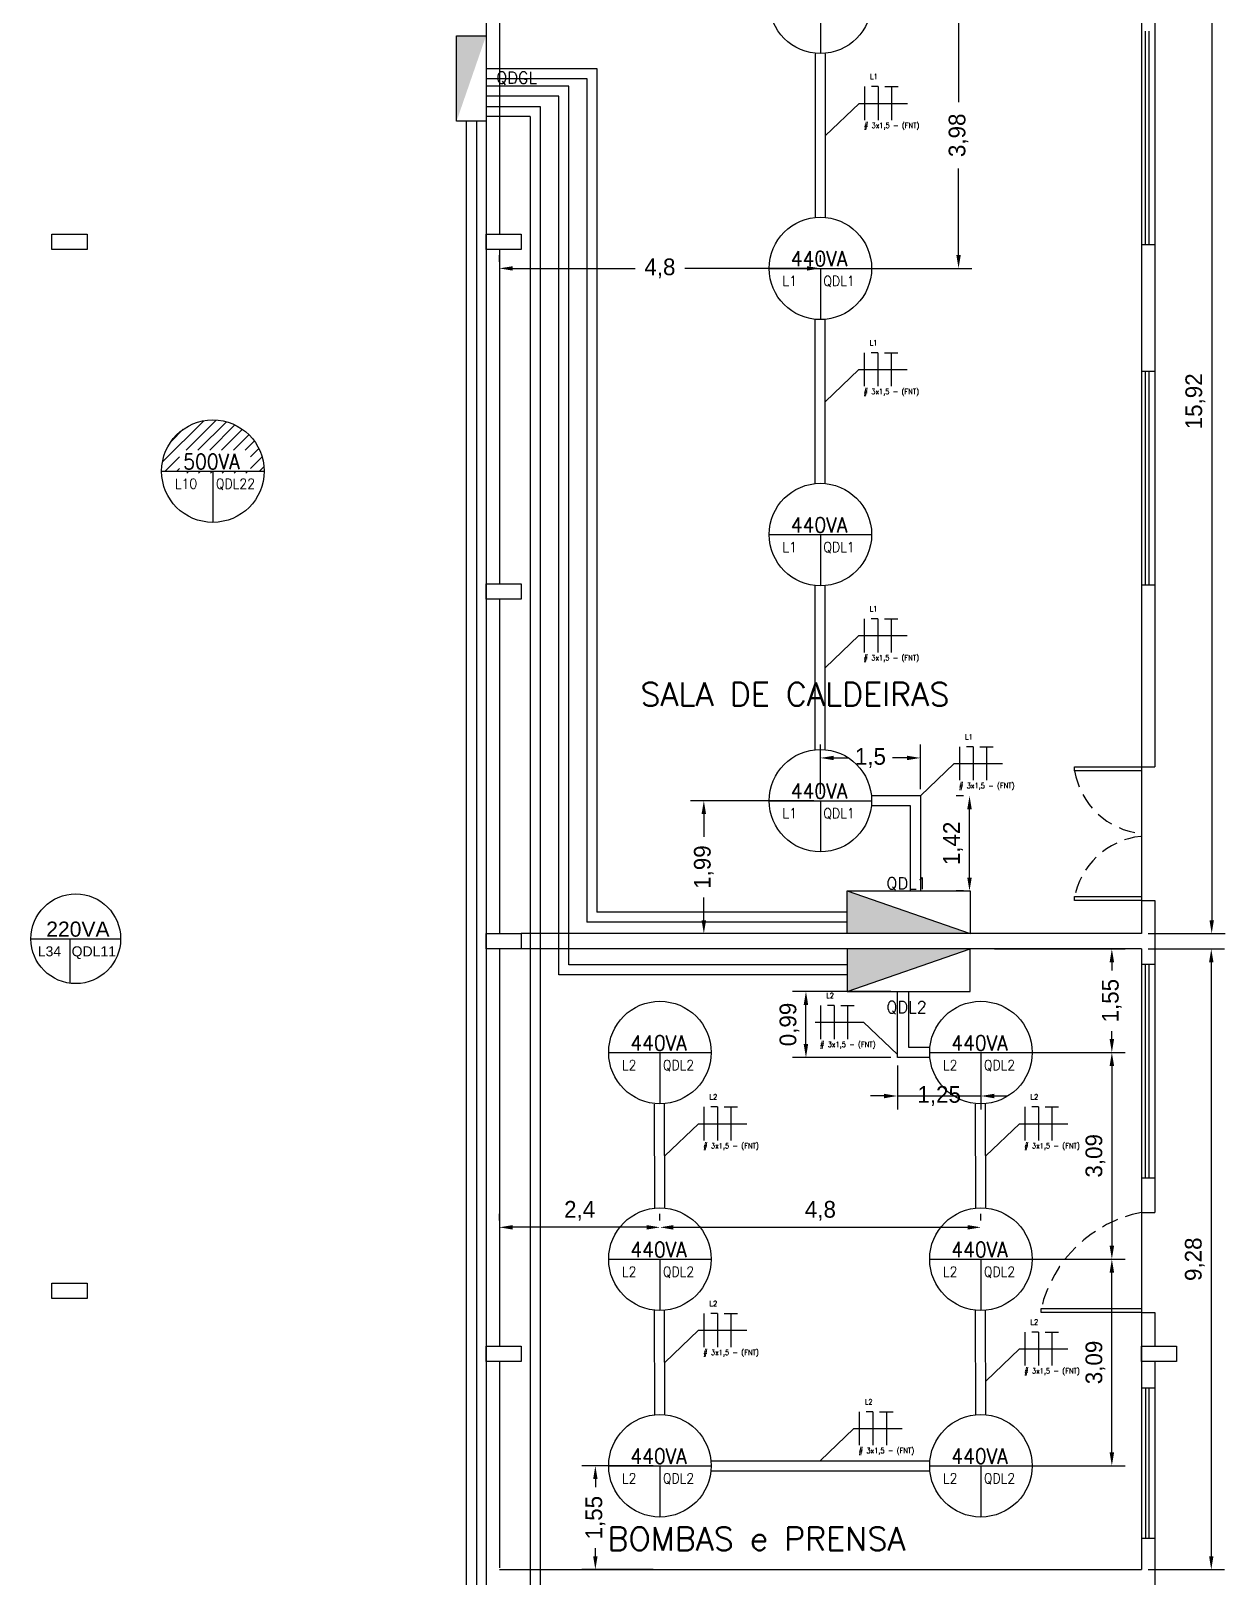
# Model space of a CAD drawing. Extents: x 196 to 641, y -49 to 322.
# Drawn here: x 393.34 to 411.19, y 25.29 to 48.41 of the extents above; entities that cross this region are included whole.
import ezdxf

# ---------------------------------------------------------------- set-up
doc = ezdxf.new("R2010")
doc.units = 0
doc.header["$MEASUREMENT"] = 0
doc.linetypes.add('DASHED2', pattern=[0.375, 0.25, -0.125])
for name, color, linetype in [('_ARQ', 5, 'Continuous'), ('_ARQ-TEXTO', 4, 'Continuous'), ('_COTAS', 4, 'Continuous'), ('_ELT-ELETROCALHAS', 1, 'Continuous'), ('_ELT-LUMINARIAS', 3, 'Continuous'), ('_ELT-MÁQUINAS', 3, 'Continuous'), ('_ELT-PONTO', 2, 'Continuous'), ('_ELT-PONTO-TEXTO', 4, 'Continuous'), ('_ELT_ELETRODUTO_COT', 1, 'Continuous'), ('ELET_FIAÇÃO', 1, 'Continuous')]:
    doc.layers.add(name, color=color, linetype=linetype)
doc.styles.add('textstyle3', font='romans')
doc.styles.add('textstyle4', font='arial.ttf')
doc.styles.add('textstyle6', font='Standard')
doc.dimstyles.new('QCADDimStyle', dxfattribs={"dimscale": 0, "dimtxt": 0.25, "dimasz": 0.2, "dimexe": 0.2, "dimexo": 0.1, "dimgap": 0.1, "dimtad": 1, "dimtxsty": 'Standard', "dimcen": 2.5, "dimadec": 1, "dimazin": 3, "dimtfac": 1, "dimtmove": 2, "dimatfit": 3, "dimarcsym": 0})

# ---------------------------------------------------------------- blocks, each defined once
blk = doc.blocks.new('*D37')
at = {"layer": '_COTAS', "color": 0, "linetype": 'Continuous', "lineweight": -2, "transparency": 16777216}
for p, q in [((410.043, 50.828), (411.194, 50.828)), ((410.994, 50.628), (410.994, 35.111)), ((410.043, 34.911), (411.194, 34.911))]:
    blk.add_line(p, q, dxfattribs=at)
at = {"layer": '_COTAS', "color": 0, "linetype": 'Continuous', "transparency": 16777216}
for points in [[(410.961, 50.628), (411.028, 50.628), (410.994, 50.828)], [(410.961, 35.111), (411.028, 35.111), (410.994, 34.911)]]:
    blk.add_solid(points, dxfattribs=at)
at = {"layer": 'DEFPOINTS', "color": 0, "linetype": 'Continuous', "transparency": 16777216}
for p in [(409.943, 50.828), (409.943, 34.911), (410.994, 34.911)]:
    blk.add_point(p, dxfattribs=at)
at = {"layer": '_COTAS', "color": 0, "linetype": 'Continuous', "transparency": 16777216, "insert": (410.749, 42.87), "char_height": 0.25, "attachment_point": 5, "rotation": 90}
blk.add_mtext('15,92', dxfattribs=at)
blk = doc.blocks.new('*D38')
at = {"layer": '_COTAS', "color": 0, "linetype": 'Continuous', "lineweight": -2, "transparency": 16777216}
for p, q in [((410.043, 34.682), (411.188, 34.682)), ((410.988, 34.482), (410.988, 25.6)), ((410.043, 25.4), (411.188, 25.4))]:
    blk.add_line(p, q, dxfattribs=at)
at = {"layer": '_COTAS', "color": 0, "linetype": 'Continuous', "transparency": 16777216}
for points in [[(410.955, 34.482), (411.021, 34.482), (410.988, 34.682)], [(410.955, 25.6), (411.021, 25.6), (410.988, 25.4)]]:
    blk.add_solid(points, dxfattribs=at)
at = {"layer": 'DEFPOINTS', "color": 0, "linetype": 'Continuous', "transparency": 16777216}
for p in [(409.943, 34.682), (409.943, 25.4), (410.988, 25.4)]:
    blk.add_point(p, dxfattribs=at)
at = {"layer": '_COTAS', "color": 0, "linetype": 'Continuous', "transparency": 16777216, "insert": (410.742, 30.041), "char_height": 0.25, "attachment_point": 5, "rotation": 90}
blk.add_mtext('9,28', dxfattribs=at)
blk = doc.blocks.new('LAMP_VaporMetal')
at = {"layer": '_ELT-LUMINARIAS', "linetype": 'Continuous'}
blk.add_circle((0, 0), 0.766, dxfattribs=at)
at = {"layer": '_ELT-MÁQUINAS', "linetype": 'Continuous'}
for p, q in [((-0.766, 0), (0.766, 0)), ((0, 0), (0, -0.766))]:
    blk.add_line(p, q, dxfattribs=at)
at = {"layer": '_ELT-LUMINARIAS', "linetype": 'Continuous', "style": 'textstyle4'}
for tag, p, height in [('220VA', (-0.442, 0.031), 0.226), ('L34', (-0.568, -0.263), 0.15), ('QDL5', (0.044, -0.263), 0.15)]:
    blk.add_attdef(tag, p, '', height=height, dxfattribs=at)
blk = doc.blocks.new('LAMP_Recapagem')
at = {"layer": '_ELT-LUMINARIAS', "linetype": 'Continuous', "transparency": 33554687}
h = blk.add_hatch(dxfattribs=at)
h.set_pattern_fill('ANSI31', color=256, style=0, pattern_type=0)
h.set_pattern_definition([(45, (-325.58795, -41.82564), (-0.08838835, 0.08838835), [])])
edge = h.paths.add_edge_path(flags=0)
edge.add_line((-0.766, 0), (0.766, 0))
edge.add_arc((0, 0), 0.766, 0, 180)
h.paths.add_polyline_path([(-0.5, -0.03), (0.562, -0.03), (0.562, 0.315), (-0.5, 0.315)], flags=0)
at = {"layer": '_ELT-LUMINARIAS', "linetype": 'Continuous'}
blk.add_circle((0, 0), 0.766, dxfattribs=at)
at = {"layer": '_ELT-MÁQUINAS', "linetype": 'Continuous'}
for p, q in [((-0.766, 0), (0.766, 0)), ((0, 0), (0, -0.766))]:
    blk.add_line(p, q, dxfattribs=at)
at = {"layer": '_ELT-LUMINARIAS', "linetype": 'Continuous', "style": 'textstyle4'}
for tag, p, height in [('990VA', (-0.442, 0.031), 0.226), ('L34', (-0.568, -0.263), 0.15), ('QDL5', (0.044, -0.263), 0.15)]:
    blk.add_attdef(tag, p, '', height=height, dxfattribs=at)
blk = doc.blocks.new('*D51')
at = {"layer": '_COTAS', "color": 0, "linetype": 'Continuous', "lineweight": -2, "transparency": 16777216}
for p, q in [((405.243, 48.838), (407.409, 48.838)), ((407.209, 48.638), (407.209, 47.344)), ((407.209, 45.058), (407.209, 46.352)), ((405.243, 44.858), (407.409, 44.858))]:
    blk.add_line(p, q, dxfattribs=at)
at = {"layer": '_COTAS', "color": 0, "linetype": 'Continuous', "transparency": 16777216}
for points in [[(407.176, 48.638), (407.242, 48.638), (407.209, 48.838)], [(407.176, 45.058), (407.242, 45.058), (407.209, 44.858)]]:
    blk.add_solid(points, dxfattribs=at)
at = {"layer": 'DEFPOINTS', "color": 0, "linetype": 'Continuous', "transparency": 16777216}
for p in [(405.143, 48.838), (405.143, 44.858), (407.209, 44.858)]:
    blk.add_point(p, dxfattribs=at)
at = {"layer": '_COTAS', "color": 0, "linetype": 'Continuous', "transparency": 16777216, "insert": (407.209, 46.848), "char_height": 0.25, "attachment_point": 5, "rotation": 90}
blk.add_mtext('3,98', dxfattribs=at)
blk = doc.blocks.new('*D52')
at = {"layer": '_COTAS', "color": 0, "linetype": 'Continuous', "lineweight": -2, "transparency": 16777216}
for p, q in [((400.343, 44.958), (400.343, 45.058)), ((400.543, 44.858), (402.372, 44.858)), ((404.943, 44.858), (403.114, 44.858)), ((405.143, 44.958), (405.143, 45.058))]:
    blk.add_line(p, q, dxfattribs=at)
at = {"layer": '_COTAS', "color": 0, "linetype": 'Continuous', "transparency": 16777216}
for points in [[(400.543, 44.891), (400.543, 44.825), (400.343, 44.858)], [(404.943, 44.891), (404.943, 44.825), (405.143, 44.858)]]:
    blk.add_solid(points, dxfattribs=at)
at = {"layer": 'DEFPOINTS', "color": 0, "linetype": 'Continuous', "transparency": 16777216}
for p in [(400.343, 44.858), (400.343, 44.858), (405.143, 44.858)]:
    blk.add_point(p, dxfattribs=at)
at = {"layer": '_COTAS', "color": 0, "linetype": 'Continuous', "transparency": 16777216, "insert": (402.743, 44.858), "char_height": 0.25, "attachment_point": 5}
blk.add_mtext('4,8', dxfattribs=at)
blk = doc.blocks.new('*D53')
at = {"layer": '_COTAS', "color": 0, "linetype": 'Continuous', "lineweight": -2, "transparency": 16777216}
for p, q in [((405.043, 36.898), (403.2, 36.898)), ((403.4, 36.698), (403.4, 36.359)), ((403.4, 35.111), (403.4, 35.45)), ((405.043, 34.911), (403.2, 34.911))]:
    blk.add_line(p, q, dxfattribs=at)
at = {"layer": '_COTAS', "color": 0, "linetype": 'Continuous', "transparency": 16777216}
for points in [[(403.366, 36.698), (403.433, 36.698), (403.4, 36.898)], [(403.366, 35.111), (403.433, 35.111), (403.4, 34.911)]]:
    blk.add_solid(points, dxfattribs=at)
at = {"layer": 'DEFPOINTS', "color": 0, "linetype": 'Continuous', "transparency": 16777216}
for p in [(405.143, 36.898), (403.4, 34.911), (405.143, 34.911)]:
    blk.add_point(p, dxfattribs=at)
at = {"layer": '_COTAS', "color": 0, "linetype": 'Continuous', "transparency": 16777216, "insert": (403.4, 35.905), "char_height": 0.25, "attachment_point": 5, "rotation": 90}
blk.add_mtext('1,99', dxfattribs=at)
blk = doc.blocks.new('*D54')
at = {"layer": '_COTAS', "color": 0, "linetype": 'Continuous', "lineweight": -2, "transparency": 16777216}
for p, q in [((402.643, 26.952), (401.578, 26.952)), ((401.778, 26.752), (401.778, 26.63)), ((401.778, 25.6), (401.778, 25.722)), ((402.643, 25.4), (401.578, 25.4))]:
    blk.add_line(p, q, dxfattribs=at)
at = {"layer": '_COTAS', "color": 0, "linetype": 'Continuous', "transparency": 16777216}
for points in [[(401.745, 26.752), (401.811, 26.752), (401.778, 26.952)], [(401.745, 25.6), (401.811, 25.6), (401.778, 25.4)]]:
    blk.add_solid(points, dxfattribs=at)
at = {"layer": 'DEFPOINTS', "color": 0, "linetype": 'Continuous', "transparency": 16777216}
for p in [(402.743, 26.952), (401.778, 25.4), (402.743, 25.4)]:
    blk.add_point(p, dxfattribs=at)
at = {"layer": '_COTAS', "color": 0, "linetype": 'Continuous', "transparency": 16777216, "insert": (401.778, 26.176), "char_height": 0.25, "attachment_point": 5, "rotation": 90}
blk.add_mtext('1,55', dxfattribs=at)
blk = doc.blocks.new('*D55')
at = {"layer": '_COTAS', "color": 0, "linetype": 'Continuous', "lineweight": -2, "transparency": 16777216}
for p, q in [((407.746, 34.682), (409.701, 34.682)), ((409.501, 34.482), (409.501, 34.361)), ((409.501, 33.332), (409.501, 33.453)), ((407.746, 33.132), (409.701, 33.132))]:
    blk.add_line(p, q, dxfattribs=at)
at = {"layer": '_COTAS', "color": 0, "linetype": 'Continuous', "transparency": 16777216}
for points in [[(409.468, 34.482), (409.535, 34.482), (409.501, 34.682)], [(409.468, 33.332), (409.535, 33.332), (409.501, 33.132)]]:
    blk.add_solid(points, dxfattribs=at)
at = {"layer": 'DEFPOINTS', "color": 0, "linetype": 'Continuous', "transparency": 16777216}
for p in [(407.646, 34.682), (409.501, 34.682), (407.646, 33.132)]:
    blk.add_point(p, dxfattribs=at)
at = {"layer": '_COTAS', "color": 0, "linetype": 'Continuous', "transparency": 16777216, "insert": (409.501, 33.907), "char_height": 0.25, "attachment_point": 5, "rotation": 90}
blk.add_mtext('1,55', dxfattribs=at)
blk = doc.blocks.new('*D56')
at = {"layer": '_COTAS', "color": 0, "linetype": 'Continuous', "lineweight": -2, "transparency": 16777216}
for p, q in [((408.512, 33.132), (409.701, 33.132)), ((409.501, 32.932), (409.501, 30.242)), ((408.512, 30.042), (409.701, 30.042))]:
    blk.add_line(p, q, dxfattribs=at)
at = {"layer": '_COTAS', "color": 0, "linetype": 'Continuous', "transparency": 16777216}
for points in [[(409.468, 32.932), (409.535, 32.932), (409.501, 33.132)], [(409.468, 30.242), (409.535, 30.242), (409.501, 30.042)]]:
    blk.add_solid(points, dxfattribs=at)
at = {"layer": 'DEFPOINTS', "color": 0, "linetype": 'Continuous', "transparency": 16777216}
for p in [(408.412, 33.132), (408.412, 30.042), (409.501, 30.042)]:
    blk.add_point(p, dxfattribs=at)
at = {"layer": '_COTAS', "color": 0, "linetype": 'Continuous', "transparency": 16777216, "insert": (409.256, 31.587), "char_height": 0.25, "attachment_point": 5, "rotation": 90}
blk.add_mtext('3,09', dxfattribs=at)
blk = doc.blocks.new('FIACAO_LUM_ELETRO_DIR')
at = {"layer": 'ELET_FIAÇÃO', "color": 4, "linetype": 'Continuous'}
for p, q in [((0.589, 0.233), (0.589, 0.733)), ((0.789, 0.733), (0.689, 0.733)), ((0.789, 0.733), (0.789, 0.233)), ((0.889, 0.733), (1.089, 0.733)), ((0.989, 0.733), (0.989, 0.233))]:
    blk.add_line(p, q, dxfattribs=at)
at = {"layer": 'ELET_FIAÇÃO', "color": 7, "linetype": 'Continuous'}
for points in [[(0.505, 0.483), (0, 0)], [(0.505, 0.483), (1.227, 0.483)]]:
    blk.add_lwpolyline(points, dxfattribs=at)
at = {"layer": 'ELET_FIAÇÃO', "color": 4, "linetype": 'Continuous', "style": 'textstyle4'}
for tag, p in [('C', (0.668, 0.843)), ('B', (0.575, 0.113))]:
    blk.add_attdef(tag, p, '', height=0.08, dxfattribs=at)
blk = doc.blocks.new('FIACAO_LUM_ELETRO_ESQ')
at = {"layer": 'ELET_FIAÇÃO', "color": 4, "linetype": 'Continuous'}
for p, q in [((-1.144, 0.233), (-1.144, 0.733)), ((-0.944, 0.733), (-1.044, 0.733)), ((-0.944, 0.733), (-0.944, 0.233)), ((-0.844, 0.733), (-0.644, 0.733)), ((-0.744, 0.733), (-0.744, 0.233))]:
    blk.add_line(p, q, dxfattribs=at)
at = {"layer": 'ELET_FIAÇÃO', "color": 7, "linetype": 'Continuous'}
for points in [[(-1.227, 0.483), (-0.505, 0.483)], [(-0.505, 0.483), (0, 0)]]:
    blk.add_lwpolyline(points, dxfattribs=at)
at = {"layer": 'ELET_FIAÇÃO', "color": 4, "linetype": 'Continuous', "style": 'textstyle4'}
for tag, p in [('C', (-1.065, 0.843)), ('B', (-1.157, 0.113))]:
    blk.add_attdef(tag, p, '', height=0.08, dxfattribs=at)
blk = doc.blocks.new('*D68')
at = {"layer": '_ELT_ELETRODUTO_COT', "color": 0, "linetype": 'Continuous', "lineweight": -2, "transparency": 16777216}
for p, q in [((407.283, 36.97), (407.173, 36.97)), ((407.373, 35.748), (407.373, 36.77)), ((407.283, 35.548), (407.173, 35.548))]:
    blk.add_line(p, q, dxfattribs=at)
at = {"layer": '_ELT_ELETRODUTO_COT', "color": 0, "linetype": 'Continuous', "transparency": 16777216}
for points in [[(407.339, 36.77), (407.406, 36.77), (407.373, 36.97)], [(407.339, 35.748), (407.406, 35.748), (407.373, 35.548)]]:
    blk.add_solid(points, dxfattribs=at)
at = {"layer": 'DEFPOINTS', "color": 0, "linetype": 'Continuous', "transparency": 16777216}
for p in [(407.373, 36.97), (407.383, 36.97), (407.383, 35.548)]:
    blk.add_point(p, dxfattribs=at)
at = {"layer": '_ELT_ELETRODUTO_COT', "color": 0, "linetype": 'Continuous', "transparency": 16777216, "insert": (407.127, 36.259), "char_height": 0.25, "attachment_point": 5, "rotation": 90}
blk.add_mtext('1,42', dxfattribs=at)
blk = doc.blocks.new('*D69')
at = {"layer": '_ELT_ELETRODUTO_COT', "color": 0, "linetype": 'Continuous', "lineweight": -2, "transparency": 16777216}
for p, q in [((405.143, 36.998), (405.143, 37.737)), ((406.639, 37.07), (406.639, 37.737)), ((405.343, 37.537), (405.562, 37.537)), ((406.439, 37.537), (406.22, 37.537))]:
    blk.add_line(p, q, dxfattribs=at)
at = {"layer": '_ELT_ELETRODUTO_COT', "color": 0, "linetype": 'Continuous', "transparency": 16777216}
for points in [[(405.343, 37.57), (405.343, 37.504), (405.143, 37.537)], [(406.439, 37.57), (406.439, 37.504), (406.639, 37.537)]]:
    blk.add_solid(points, dxfattribs=at)
at = {"layer": 'DEFPOINTS', "color": 0, "linetype": 'Continuous', "transparency": 16777216}
for p in [(406.639, 37.537), (405.143, 36.898), (406.639, 36.97)]:
    blk.add_point(p, dxfattribs=at)
at = {"layer": '_ELT_ELETRODUTO_COT', "color": 0, "linetype": 'Continuous', "transparency": 16777216, "insert": (405.891, 37.537), "char_height": 0.25, "attachment_point": 5}
blk.add_mtext('1,5', dxfattribs=at)
blk = doc.blocks.new('*D70')
at = {"layer": '_ELT_ELETRODUTO_COT', "color": 0, "linetype": 'Continuous', "lineweight": -2, "transparency": 16777216}
for p, q in [((406.294, 32.936), (406.294, 32.282)), ((407.543, 33.011), (407.543, 32.282)), ((406.094, 32.482), (405.894, 32.482)), ((406.294, 32.482), (407.543, 32.482)), ((407.743, 32.482), (407.943, 32.482))]:
    blk.add_line(p, q, dxfattribs=at)
at = {"layer": '_ELT_ELETRODUTO_COT', "color": 0, "linetype": 'Continuous', "transparency": 16777216}
for points in [[(406.094, 32.515), (406.094, 32.448), (406.294, 32.482)], [(407.743, 32.515), (407.743, 32.448), (407.543, 32.482)]]:
    blk.add_solid(points, dxfattribs=at)
at = {"layer": 'DEFPOINTS', "color": 0, "linetype": 'Continuous', "transparency": 16777216}
for p in [(407.543, 33.111), (406.294, 33.036), (407.543, 32.482)]:
    blk.add_point(p, dxfattribs=at)
at = {"layer": '_ELT_ELETRODUTO_COT', "color": 0, "linetype": 'Continuous', "transparency": 16777216, "insert": (406.919, 32.482), "char_height": 0.25, "attachment_point": 5}
blk.add_mtext('1,25', dxfattribs=at)
blk = doc.blocks.new('*D71')
at = {"layer": '_ELT_ELETRODUTO_COT', "color": 0, "linetype": 'Continuous', "lineweight": -2, "transparency": 16777216}
for p, q in [((406.194, 34.045), (404.727, 34.045)), ((404.927, 33.257), (404.927, 33.845)), ((406.194, 33.057), (404.727, 33.057))]:
    blk.add_line(p, q, dxfattribs=at)
at = {"layer": '_ELT_ELETRODUTO_COT', "color": 0, "linetype": 'Continuous', "transparency": 16777216}
for points in [[(404.893, 33.845), (404.96, 33.845), (404.927, 34.045)], [(404.893, 33.257), (404.96, 33.257), (404.927, 33.057)]]:
    blk.add_solid(points, dxfattribs=at)
at = {"layer": 'DEFPOINTS', "color": 0, "linetype": 'Continuous', "transparency": 16777216}
for p in [(404.927, 34.045), (406.294, 34.045), (406.294, 33.057)]:
    blk.add_point(p, dxfattribs=at)
at = {"layer": '_ELT_ELETRODUTO_COT', "color": 0, "linetype": 'Continuous', "transparency": 16777216, "insert": (404.681, 33.551), "char_height": 0.25, "attachment_point": 5, "rotation": 90}
blk.add_mtext('0,99', dxfattribs=at)
blk = doc.blocks.new('*D72')
at = {"layer": '_COTAS', "color": 0, "linetype": 'Continuous', "lineweight": -2, "transparency": 16777216}
for p, q in [((400.343, 30.618), (400.343, 30.718)), ((402.743, 30.618), (402.743, 30.718)), ((402.543, 30.518), (400.543, 30.518))]:
    blk.add_line(p, q, dxfattribs=at)
at = {"layer": '_COTAS', "color": 0, "linetype": 'Continuous', "transparency": 16777216}
for points in [[(400.543, 30.551), (400.543, 30.484), (400.343, 30.518)], [(402.543, 30.551), (402.543, 30.484), (402.743, 30.518)]]:
    blk.add_solid(points, dxfattribs=at)
at = {"layer": 'DEFPOINTS', "color": 0, "linetype": 'Continuous', "transparency": 16777216}
for p in [(400.343, 30.518), (400.343, 30.518), (402.743, 30.518)]:
    blk.add_point(p, dxfattribs=at)
at = {"layer": '_COTAS', "color": 0, "linetype": 'Continuous', "transparency": 16777216, "insert": (401.543, 30.764), "char_height": 0.25, "attachment_point": 5}
blk.add_mtext('2,4', dxfattribs=at)
blk = doc.blocks.new('*D73')
at = {"layer": '_COTAS', "color": 0, "linetype": 'Continuous', "lineweight": -2, "transparency": 16777216}
for p, q in [((402.743, 30.618), (402.743, 30.718)), ((407.543, 30.618), (407.543, 30.718)), ((402.943, 30.518), (407.343, 30.518))]:
    blk.add_line(p, q, dxfattribs=at)
at = {"layer": '_COTAS', "color": 0, "linetype": 'Continuous', "transparency": 16777216}
for points in [[(402.943, 30.551), (402.943, 30.484), (402.743, 30.518)], [(407.343, 30.551), (407.343, 30.484), (407.543, 30.518)]]:
    blk.add_solid(points, dxfattribs=at)
at = {"layer": 'DEFPOINTS', "color": 0, "linetype": 'Continuous', "transparency": 16777216}
for p in [(402.743, 30.518), (407.543, 30.518), (407.543, 30.518)]:
    blk.add_point(p, dxfattribs=at)
at = {"layer": '_COTAS', "color": 0, "linetype": 'Continuous', "transparency": 16777216, "insert": (405.143, 30.764), "char_height": 0.25, "attachment_point": 5}
blk.add_mtext('4,8', dxfattribs=at)
blk = doc.blocks.new('*D74')
at = {"layer": '_COTAS', "color": 0, "linetype": 'Continuous', "lineweight": -2, "transparency": 16777216}
for p, q in [((407.643, 30.042), (409.701, 30.042)), ((409.501, 27.152), (409.501, 29.842)), ((407.643, 26.952), (409.701, 26.952))]:
    blk.add_line(p, q, dxfattribs=at)
at = {"layer": '_COTAS', "color": 0, "linetype": 'Continuous', "transparency": 16777216}
for points in [[(409.468, 29.842), (409.535, 29.842), (409.501, 30.042)], [(409.468, 27.152), (409.535, 27.152), (409.501, 26.952)]]:
    blk.add_solid(points, dxfattribs=at)
at = {"layer": 'DEFPOINTS', "color": 0, "linetype": 'Continuous', "transparency": 16777216}
for p in [(407.543, 30.042), (409.501, 30.042), (407.543, 26.952)]:
    blk.add_point(p, dxfattribs=at)
at = {"layer": '_COTAS', "color": 0, "linetype": 'Continuous', "transparency": 16777216, "insert": (409.256, 28.497), "char_height": 0.25, "attachment_point": 5, "rotation": 90}
blk.add_mtext('3,09', dxfattribs=at)

msp = doc.modelspace()

# ---------------------------------------------------------------- hatches: boundary and pattern name
at = {"layer": '_ELT-PONTO', "linetype": 'Continuous', "transparency": 33554687}
for points in [[(399.703, 47.062), (400.143, 48.336), (399.703, 48.336)], [(407.383, 34.911), (405.543, 35.548), (405.543, 34.911)], [(405.543, 34.682), (405.543, 34.045), (407.383, 34.682)]]:
    msp.add_hatch(color=256, dxfattribs=at).paths.add_polyline_path(points, flags=0)

# ---------------------------------------------------------------- linework, layer by layer
at = {"layer": '_ARQ'}
for p, q in [((400.143, 60.828), (400.143, 22.343)), ((410.143, 61.028), (410.143, 37.405)), ((409.943, 50.828), (409.943, 37.405)), ((400.343, 50.37), (400.343, 45.37)), ((410.005, 45.211), (410.005, 48.408)), ((410.059, 45.211), (410.059, 48.408)), ((400.343, 45.14), (400.343, 40.14)), ((410.143, 45.211), (409.943, 45.211)), ((409.943, 43.321), (410.143, 43.321)), ((410.005, 40.121), (410.005, 43.318)), ((410.059, 40.121), (410.059, 43.318)), ((410.143, 40.121), (409.943, 40.121)), ((400.343, 39.911), (400.343, 34.911)), ((409.943, 37.405), (410.143, 37.405)), ((409.943, 35.405), (410.143, 35.405)), ((409.943, 35.405), (409.943, 34.911)), ((410.143, 35.405), (410.143, 30.742)), ((409.943, 34.911), (400.668, 34.911)), ((400.343, 34.682), (400.343, 28.742)), ((409.943, 34.682), (400.668, 34.682)), ((409.941, 34.451), (410.143, 34.451)), ((410.005, 31.251), (410.005, 34.448)), ((410.059, 31.251), (410.059, 34.448)), ((410.143, 31.251), (409.941, 31.251)), ((409.943, 29.242), (409.943, 25.4)), ((410.143, 29.242), (410.143, 28.742)), ((410.143, 28.512), (410.143, 13.794)), ((409.943, 28.12), (410.146, 28.12)), ((410.008, 25.866), (410.008, 28.117)), ((410.061, 25.866), (410.061, 28.117)), ((410.146, 25.866), (409.943, 25.866)), ((400.343, 25.4), (409.943, 25.4))]:
    msp.add_line(p, q, dxfattribs=at)
at = {"layer": '_ARQ', "linetype": 'Continuous'}
for p, q in [((409.943, 37.405), (409.943, 35.405)), ((409.943, 34.682), (409.943, 30.742)), ((409.943, 30.742), (409.943, 29.302)), ((409.943, 30.742), (410.143, 30.742)), ((409.943, 29.242), (410.143, 29.242)), ((400.343, 28.512), (400.343, 25.427))]:
    msp.add_line(p, q, dxfattribs=at)
at = {"layer": '_ARQ'}
for points in [[(393.652, 45.37), (394.176, 45.37), (394.176, 45.14), (393.652, 45.14)], [(400.143, 45.37), (400.668, 45.37), (400.668, 45.14), (400.143, 45.14)], [(400.143, 40.14), (400.668, 40.14), (400.668, 39.911), (400.143, 39.911)], [(400.143, 34.911), (400.668, 34.911), (400.668, 34.682), (400.143, 34.682)], [(393.652, 29.682), (394.176, 29.682), (394.176, 29.453), (393.652, 29.453)], [(400.143, 28.742), (400.668, 28.742), (400.668, 28.512), (400.143, 28.512)], [(409.943, 28.742), (410.468, 28.742), (410.468, 28.512), (409.943, 28.512)]]:
    msp.add_lwpolyline(points, close=True, dxfattribs=at)
at = {"layer": '_ARQ', "linetype": 'Continuous'}
for points in [[(409.943, 37.345), (408.943, 37.345), (408.943, 37.405), (409.943, 37.405)], [(409.943, 35.405), (408.943, 35.405), (408.943, 35.465), (409.943, 35.465)], [(409.943, 29.242), (408.443, 29.242), (408.443, 29.302), (409.943, 29.302)]]:
    msp.add_lwpolyline(points, close=True, dxfattribs=at)
at = {"layer": '_ARQ', "linetype": 'DASHED2'}
for centre, radius, start, end in [((410.064, 37.535), 1.136, 189.6213, 263.9217), ((410.056, 35.235), 1.136, 96.0783, 170.3787), ((410.317, 28.851), 1.927, 101.1833, 166.4784)]:
    msp.add_arc(centre, radius, start, end, dxfattribs=at)
at = {"layer": '_ELT-ELETROCALHAS', "linetype": 'Continuous'}
for p, q in [((405.068, 45.618), (405.068, 48.069)), ((405.218, 45.618), (405.218, 48.069)), ((405.063, 41.638), (405.063, 44.089)), ((405.213, 41.638), (405.213, 44.089)), ((405.063, 37.658), (405.063, 40.109)), ((405.213, 37.658), (405.213, 40.109)), ((406.489, 36.82), (405.905, 36.82)), ((406.639, 36.97), (405.906, 36.97)), ((406.489, 35.548), (406.489, 36.82)), ((406.639, 36.97), (406.639, 35.548)), ((406.294, 33.057), (406.294, 34.045)), ((406.463, 33.207), (406.463, 34.045)), ((406.777, 33.207), (406.463, 33.207)), ((406.777, 33.057), (406.294, 33.057)), ((402.668, 30.808), (402.663, 32.362)), ((402.818, 30.808), (402.813, 32.363)), ((407.468, 30.808), (407.463, 32.362)), ((407.618, 30.808), (407.613, 32.363)), ((402.668, 27.718), (402.663, 29.272)), ((402.818, 27.718), (402.813, 29.273)), ((407.468, 27.718), (407.463, 29.272)), ((407.618, 27.718), (407.613, 29.273)), ((403.509, 27.027), (406.772, 27.027)), ((403.509, 26.877), (406.772, 26.877))]:
    msp.add_line(p, q, dxfattribs=at)
at = {"layer": '_ELT-ELETROCALHAS', "color": 8, "linetype": 'Continuous'}
for p, q in [((400.143, 47.849), (401.801, 47.849)), ((400.143, 47.699), (401.651, 47.699)), ((401.651, 47.699), (401.651, 35.08)), ((401.801, 47.849), (401.801, 35.23)), ((401.382, 47.583), (400.143, 47.583)), ((401.232, 47.433), (400.143, 47.433)), ((401.232, 34.292), (401.232, 47.433)), ((401.382, 34.442), (401.382, 47.583)), ((400.143, 47.281), (400.954, 47.281)), ((400.954, 47.281), (400.954, 25.014)), ((399.848, 47.062), (399.848, 22.712)), ((399.998, 47.062), (399.998, 22.562)), ((400.804, 47.131), (400.143, 47.131)), ((400.804, 47.131), (400.804, 24.864)), ((405.543, 35.23), (401.801, 35.23)), ((405.543, 35.08), (401.651, 35.08)), ((405.543, 34.292), (401.232, 34.292)), ((405.543, 34.442), (401.382, 34.442))]:
    msp.add_line(p, q, dxfattribs=at)
at = {"layer": '_ELT-LUMINARIAS', "linetype": 'Continuous'}
for p, q in [((393.337, 34.833), (394.679, 34.833)), ((393.921, 34.833), (393.921, 34.162))]:
    msp.add_line(p, q, dxfattribs=at)
msp.add_circle((394.008, 34.833), 0.671, dxfattribs=at)
at = {"layer": '_ELT-PONTO', "linetype": 'Continuous'}
for p, q in [((405.543, 35.548), (407.383, 34.911)), ((405.543, 34.045), (407.383, 34.682))]:
    msp.add_line(p, q, dxfattribs=at)
for points in [[(399.703, 48.336), (400.143, 48.336), (400.143, 47.062), (399.703, 47.062)], [(405.543, 34.911), (405.543, 35.548), (407.383, 35.548), (407.383, 34.911)], [(405.543, 34.682), (405.543, 34.045), (407.383, 34.045), (407.383, 34.682)]]:
    msp.add_lwpolyline(points, close=True, dxfattribs=at)

# ---------------------------------------------------------------- block references
at = {"layer": '_ELT-ELETROCALHAS', "linetype": 'Continuous'}
ref = msp.add_blockref('FIACAO_LUM_ELETRO_DIR', (405.218, 46.843), dxfattribs=at)
ref.add_attrib('C', 'L1', (405.886, 47.686), dxfattribs={"layer": 'ELET_FIAÇÃO', "color": 4, "linetype": 'Continuous', "height": 0.08, "style": 'textstyle6'})
ref.add_attrib('B', '# 3x1,5 - (FNT)', (405.793, 46.956), dxfattribs={"layer": 'ELET_FIAÇÃO', "color": 4, "linetype": 'Continuous', "height": 0.08, "style": 'textstyle6'})
ref = msp.add_blockref('FIACAO_LUM_ELETRO_DIR', (405.213, 42.863), dxfattribs=at)
ref.add_attrib('C', 'L1', (405.881, 43.706), dxfattribs={"layer": 'ELET_FIAÇÃO', "color": 4, "linetype": 'Continuous', "height": 0.08, "style": 'textstyle6'})
ref.add_attrib('B', '# 3x1,5 - (FNT)', (405.788, 42.976), dxfattribs={"layer": 'ELET_FIAÇÃO', "color": 4, "linetype": 'Continuous', "height": 0.08, "style": 'textstyle6'})
ref = msp.add_blockref('FIACAO_LUM_ELETRO_DIR', (405.213, 38.883), dxfattribs=at)
ref.add_attrib('C', 'L1', (405.881, 39.726), dxfattribs={"layer": 'ELET_FIAÇÃO', "color": 4, "linetype": 'Continuous', "height": 0.08, "style": 'textstyle6'})
ref.add_attrib('B', '# 3x1,5 - (FNT)', (405.788, 38.996), dxfattribs={"layer": 'ELET_FIAÇÃO', "color": 4, "linetype": 'Continuous', "height": 0.08, "style": 'textstyle6'})
ref = msp.add_blockref('FIACAO_LUM_ELETRO_DIR', (406.639, 36.97), dxfattribs=at)
ref.add_attrib('C', 'L1', (407.307, 37.813), dxfattribs={"layer": 'ELET_FIAÇÃO', "color": 4, "linetype": 'Continuous', "height": 0.08, "style": 'textstyle6'})
ref.add_attrib('B', '# 3x1,5 - (FNT)', (407.215, 37.083), dxfattribs={"layer": 'ELET_FIAÇÃO', "color": 4, "linetype": 'Continuous', "height": 0.08, "style": 'textstyle6'})
ref = msp.add_blockref('FIACAO_LUM_ELETRO_ESQ', (406.294, 33.101), dxfattribs=at)
ref.add_attrib('C', 'L2', (405.23, 33.944), dxfattribs={"layer": 'ELET_FIAÇÃO', "color": 4, "linetype": 'Continuous', "height": 0.08, "style": 'textstyle6'})
ref.add_attrib('B', '# 3x1,5 - (FNT)', (405.137, 33.214), dxfattribs={"layer": 'ELET_FIAÇÃO', "color": 4, "linetype": 'Continuous', "height": 0.08, "style": 'textstyle6'})
ref = msp.add_blockref('FIACAO_LUM_ELETRO_DIR', (402.816, 31.585), dxfattribs=at)
ref.add_attrib('C', 'L2', (403.484, 32.428), dxfattribs={"layer": 'ELET_FIAÇÃO', "color": 4, "linetype": 'Continuous', "height": 0.08, "style": 'textstyle6'})
ref.add_attrib('B', '# 3x1,5 - (FNT)', (403.391, 31.698), dxfattribs={"layer": 'ELET_FIAÇÃO', "color": 4, "linetype": 'Continuous', "height": 0.08, "style": 'textstyle6'})
ref = msp.add_blockref('FIACAO_LUM_ELETRO_DIR', (407.616, 31.585), dxfattribs=at)
ref.add_attrib('C', 'L2', (408.284, 32.428), dxfattribs={"layer": 'ELET_FIAÇÃO', "color": 4, "linetype": 'Continuous', "height": 0.08, "style": 'textstyle6'})
ref.add_attrib('B', '# 3x1,5 - (FNT)', (408.191, 31.698), dxfattribs={"layer": 'ELET_FIAÇÃO', "color": 4, "linetype": 'Continuous', "height": 0.08, "style": 'textstyle6'})
ref = msp.add_blockref('FIACAO_LUM_ELETRO_DIR', (402.816, 28.495), dxfattribs=at)
ref.add_attrib('C', 'L2', (403.484, 29.338), dxfattribs={"layer": 'ELET_FIAÇÃO', "color": 4, "linetype": 'Continuous', "height": 0.08, "style": 'textstyle6'})
ref.add_attrib('B', '# 3x1,5 - (FNT)', (403.391, 28.608), dxfattribs={"layer": 'ELET_FIAÇÃO', "color": 4, "linetype": 'Continuous', "height": 0.08, "style": 'textstyle6'})
ref = msp.add_blockref('FIACAO_LUM_ELETRO_DIR', (407.616, 28.219), dxfattribs=at)
ref.add_attrib('C', 'L2', (408.284, 29.061), dxfattribs={"layer": 'ELET_FIAÇÃO', "color": 4, "linetype": 'Continuous', "height": 0.08, "style": 'textstyle6'})
ref.add_attrib('B', '# 3x1,5 - (FNT)', (408.191, 28.331), dxfattribs={"layer": 'ELET_FIAÇÃO', "color": 4, "linetype": 'Continuous', "height": 0.08, "style": 'textstyle6'})
ref = msp.add_blockref('FIACAO_LUM_ELETRO_DIR', (405.14, 27.026), dxfattribs=at)
ref.add_attrib('C', 'L2', (405.808, 27.869), dxfattribs={"layer": 'ELET_FIAÇÃO', "color": 4, "linetype": 'Continuous', "height": 0.08, "style": 'textstyle6'})
ref.add_attrib('B', '# 3x1,5 - (FNT)', (405.715, 27.139), dxfattribs={"layer": 'ELET_FIAÇÃO', "color": 4, "linetype": 'Continuous', "height": 0.08, "style": 'textstyle6'})
at = {"layer": '_ELT-LUMINARIAS', "linetype": 'Continuous'}
ref = msp.add_blockref('LAMP_VaporMetal', (405.143, 48.838), dxfattribs=at)
ref.add_attrib('220VA', '440VA', (404.701, 48.869), dxfattribs={"linetype": 'Continuous', "height": 0.2256, "style": 'textstyle6'})
ref.add_attrib('L34', 'L1', (404.575, 48.575), dxfattribs={"linetype": 'Continuous', "height": 0.1501, "style": 'textstyle6'})
ref.add_attrib('QDL5', 'QDL1', (405.187, 48.575), dxfattribs={"linetype": 'Continuous', "height": 0.1501, "style": 'textstyle6'})
ref = msp.add_blockref('LAMP_VaporMetal', (405.143, 44.858), dxfattribs=at)
ref.add_attrib('220VA', '440VA', (404.701, 44.889), dxfattribs={"linetype": 'Continuous', "height": 0.2256, "style": 'textstyle6'})
ref.add_attrib('L34', 'L1', (404.575, 44.595), dxfattribs={"linetype": 'Continuous', "height": 0.1501, "style": 'textstyle6'})
ref.add_attrib('QDL5', 'QDL1', (405.187, 44.595), dxfattribs={"linetype": 'Continuous', "height": 0.1501, "style": 'textstyle6'})
ref = msp.add_blockref('LAMP_Recapagem', (396.058, 41.826), dxfattribs=at)
ref.add_attrib('L34', 'L10', (395.49, 41.563), dxfattribs={"linetype": 'Continuous', "height": 0.1501, "style": 'textstyle6'})
ref.add_attrib('QDL5', 'QDL22', (396.103, 41.563), dxfattribs={"linetype": 'Continuous', "height": 0.1501, "style": 'textstyle6'})
ref.add_attrib('990VA', '500VA', (395.616, 41.857), dxfattribs={"linetype": 'Continuous', "height": 0.2256, "style": 'textstyle6'})
ref = msp.add_blockref('LAMP_VaporMetal', (405.143, 40.878), dxfattribs=at)
ref.add_attrib('220VA', '440VA', (404.701, 40.909), dxfattribs={"linetype": 'Continuous', "height": 0.2256, "style": 'textstyle6'})
ref.add_attrib('L34', 'L1', (404.575, 40.615), dxfattribs={"linetype": 'Continuous', "height": 0.1501, "style": 'textstyle6'})
ref.add_attrib('QDL5', 'QDL1', (405.187, 40.615), dxfattribs={"linetype": 'Continuous', "height": 0.1501, "style": 'textstyle6'})
ref = msp.add_blockref('LAMP_VaporMetal', (405.143, 36.898), dxfattribs=at)
ref.add_attrib('220VA', '440VA', (404.701, 36.929), dxfattribs={"linetype": 'Continuous', "height": 0.2256, "style": 'textstyle6'})
ref.add_attrib('L34', 'L1', (404.575, 36.635), dxfattribs={"linetype": 'Continuous', "height": 0.1501, "style": 'textstyle6'})
ref.add_attrib('QDL5', 'QDL1', (405.187, 36.635), dxfattribs={"linetype": 'Continuous', "height": 0.1501, "style": 'textstyle6'})
ref = msp.add_blockref('LAMP_VaporMetal', (402.743, 33.132), dxfattribs=at)
ref.add_attrib('220VA', '440VA', (402.301, 33.163), dxfattribs={"linetype": 'Continuous', "height": 0.2256, "style": 'textstyle6'})
ref.add_attrib('L34', 'L2', (402.175, 32.869), dxfattribs={"linetype": 'Continuous', "height": 0.1501, "style": 'textstyle6'})
ref.add_attrib('QDL5', 'QDL2', (402.787, 32.869), dxfattribs={"linetype": 'Continuous', "height": 0.1501, "style": 'textstyle6'})
ref = msp.add_blockref('LAMP_VaporMetal', (407.543, 33.132), dxfattribs=at)
ref.add_attrib('220VA', '440VA', (407.101, 33.163), dxfattribs={"linetype": 'Continuous', "height": 0.2256, "style": 'textstyle6'})
ref.add_attrib('L34', 'L2', (406.975, 32.869), dxfattribs={"linetype": 'Continuous', "height": 0.1501, "style": 'textstyle6'})
ref.add_attrib('QDL5', 'QDL2', (407.587, 32.869), dxfattribs={"linetype": 'Continuous', "height": 0.1501, "style": 'textstyle6'})
ref = msp.add_blockref('LAMP_VaporMetal', (402.743, 30.042), dxfattribs=at)
ref.add_attrib('220VA', '440VA', (402.301, 30.073), dxfattribs={"linetype": 'Continuous', "height": 0.2256, "style": 'textstyle6'})
ref.add_attrib('L34', 'L2', (402.175, 29.779), dxfattribs={"linetype": 'Continuous', "height": 0.1501, "style": 'textstyle6'})
ref.add_attrib('QDL5', 'QDL2', (402.787, 29.779), dxfattribs={"linetype": 'Continuous', "height": 0.1501, "style": 'textstyle6'})
ref = msp.add_blockref('LAMP_VaporMetal', (407.543, 30.042), dxfattribs=at)
ref.add_attrib('220VA', '440VA', (407.101, 30.073), dxfattribs={"linetype": 'Continuous', "height": 0.2256, "style": 'textstyle6'})
ref.add_attrib('L34', 'L2', (406.975, 29.779), dxfattribs={"linetype": 'Continuous', "height": 0.1501, "style": 'textstyle6'})
ref.add_attrib('QDL5', 'QDL2', (407.587, 29.779), dxfattribs={"linetype": 'Continuous', "height": 0.1501, "style": 'textstyle6'})
ref = msp.add_blockref('LAMP_VaporMetal', (402.743, 26.952), dxfattribs=at)
ref.add_attrib('220VA', '440VA', (402.301, 26.983), dxfattribs={"linetype": 'Continuous', "height": 0.2256, "style": 'textstyle6'})
ref.add_attrib('L34', 'L2', (402.175, 26.689), dxfattribs={"linetype": 'Continuous', "height": 0.1501, "style": 'textstyle6'})
ref.add_attrib('QDL5', 'QDL2', (402.787, 26.689), dxfattribs={"linetype": 'Continuous', "height": 0.1501, "style": 'textstyle6'})
ref = msp.add_blockref('LAMP_VaporMetal', (407.543, 26.952), dxfattribs=at)
ref.add_attrib('220VA', '440VA', (407.101, 26.983), dxfattribs={"linetype": 'Continuous', "height": 0.2256, "style": 'textstyle6'})
ref.add_attrib('L34', 'L2', (406.975, 26.689), dxfattribs={"linetype": 'Continuous', "height": 0.1501, "style": 'textstyle6'})
ref.add_attrib('QDL5', 'QDL2', (407.587, 26.689), dxfattribs={"linetype": 'Continuous', "height": 0.1501, "style": 'textstyle6'})

# ---------------------------------------------------------------- texts
at = {"layer": '_ARQ-TEXTO', "style": 'textstyle3'}
for s, p in [('SALA DE CALDEIRAS', (402.452, 38.314)), ('BOMBAS e PRENSA', (401.96, 25.686))]:
    msp.add_text(s, height=0.35, dxfattribs=at).set_placement(p)
at = {"layer": '_ELT-LUMINARIAS', "linetype": 'Continuous', "style": 'textstyle4'}
for tag, p, height in [('220VA', (393.566, 34.864), 0.226), ('L34', (393.44, 34.57), 0.15), ('QDL11', (393.946, 34.57), 0.15)]:
    msp.add_attdef(tag, p, '', height=height, dxfattribs=at)
at = {"layer": '_ELT-PONTO-TEXTO', "style": 'textstyle3'}
for s, p in [('QDGL', (400.295, 47.622)), ('QDL1', (406.13, 35.575)), ('QDL2', (406.13, 33.722))]:
    msp.add_text(s, height=0.176, dxfattribs=at).set_placement(p)

# ---------------------------------------------------------------- dimensions: what is measured, and where the dimension line sits
at = {"layer": '_COTAS', "linetype": 'Continuous'}
for base, p1, p2, picture, middle in [((410.994, 34.911), (409.943, 50.828), (409.943, 34.911), '*D37', (410.749, 42.87)), ((410.988, 25.4), (409.943, 34.682), (409.943, 25.4), '*D38', (410.742, 30.041)), ((409.501, 30.042), (408.412, 33.132), (408.412, 30.042), '*D56', (409.256, 31.587)), ((409.501, 30.042), (407.543, 26.952), (407.543, 30.042), '*D74', (409.256, 28.497))]:
    dim = msp.add_linear_dim(base=base, p1=p1, p2=p2, angle=90, dimstyle='QCADDimStyle', override={"dimscale": 1, "dimtoh": 0, "dimsah": 1, "dimcen": 0.2, "dimtdec": 2, "dimtofl": 1}, dxfattribs=at)
    dim.commit()
    dim.dimension.update_dxf_attribs({"geometry": picture, "text_midpoint": middle})
for base, p1, p2, picture, middle in [((407.209, 44.858), (405.143, 48.838), (405.143, 44.858), '*D51', (407.209, 46.848)), ((403.4, 34.911), (405.143, 36.898), (405.143, 34.911), '*D53', (403.4, 35.905)), ((409.501, 34.682), (407.646, 33.132), (407.646, 34.682), '*D55', (409.501, 33.907)), ((401.778, 25.4), (402.743, 26.952), (402.743, 25.4), '*D54', (401.778, 26.176))]:
    dim = msp.add_linear_dim(base=base, p1=p1, p2=p2, angle=90, dimstyle='QCADDimStyle', override={"dimscale": 1, "dimtoh": 0, "dimsah": 1, "dimcen": 0.2, "dimtdec": 2, "dimtofl": 1}, dxfattribs=at)
    dim.commit()
    dim.dimension.update_dxf_attribs({"geometry": picture, "text_midpoint": middle, "dimtype": 160})
dim = msp.add_linear_dim(base=(400.343, 44.858), p1=(405.143, 44.858), p2=(400.343, 44.858), dimstyle='QCADDimStyle', override={"dimscale": 1, "dimtoh": 0, "dimsah": 1, "dimcen": 0.2, "dimtdec": 2, "dimtofl": 1}, dxfattribs=at)
dim.commit()
dim.dimension.update_dxf_attribs({"geometry": '*D52', "text_midpoint": (402.743, 44.858), "dimtype": 160})
for base, p2, picture, middle in [((400.343, 30.518), (400.343, 30.518), '*D72', (401.543, 30.764)), ((407.543, 30.518), (407.543, 30.518), '*D73', (405.143, 30.764))]:
    dim = msp.add_linear_dim(base=base, p1=(402.743, 30.518), p2=p2, dimstyle='QCADDimStyle', override={"dimscale": 1, "dimtoh": 0, "dimsah": 1, "dimcen": 0.2, "dimtdec": 2, "dimtofl": 1}, dxfattribs=at)
    dim.commit()
    dim.dimension.update_dxf_attribs({"geometry": picture, "text_midpoint": middle})
at = {"layer": '_ELT_ELETRODUTO_COT', "linetype": 'Continuous'}
for base, p1, p2, picture, middle in [((406.639, 37.537), (405.143, 36.898), (406.639, 36.97), '*D69', (405.891, 37.537)), ((407.543, 32.482), (406.294, 33.036), (407.543, 33.111), '*D70', (406.919, 32.482))]:
    dim = msp.add_linear_dim(base=base, p1=p1, p2=p2, dimstyle='QCADDimStyle', override={"dimscale": 1, "dimtoh": 0, "dimsah": 1, "dimcen": 0.2, "dimtdec": 2, "dimtofl": 1}, dxfattribs=at)
    dim.commit()
    dim.dimension.update_dxf_attribs({"geometry": picture, "text_midpoint": middle, "dimtype": 160})
for base, p1, p2, picture, middle in [((407.373, 36.97), (407.383, 35.548), (407.383, 36.97), '*D68', (407.127, 36.259)), ((404.927, 34.045), (406.294, 33.057), (406.294, 34.045), '*D71', (404.681, 33.551))]:
    dim = msp.add_linear_dim(base=base, p1=p1, p2=p2, angle=90, dimstyle='QCADDimStyle', override={"dimscale": 1, "dimtoh": 0, "dimsah": 1, "dimcen": 0.2, "dimtdec": 2, "dimtofl": 1}, dxfattribs=at)
    dim.commit()
    dim.dimension.update_dxf_attribs({"geometry": picture, "text_midpoint": middle})

doc.saveas('drawing.dxf')
